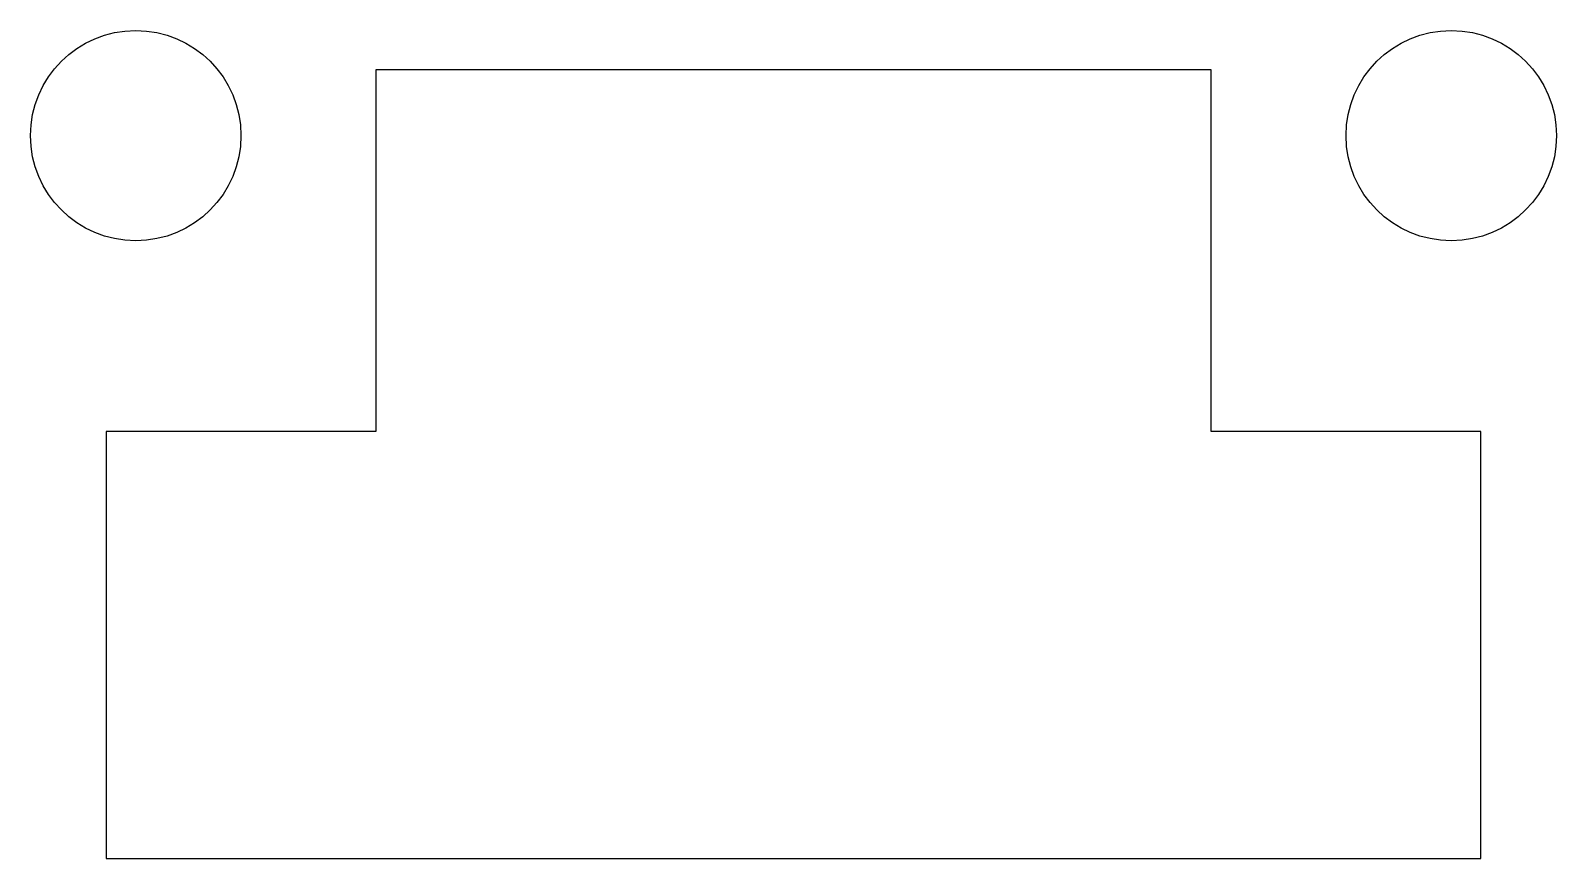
# Model space of a CAD drawing. Header units: millimetres. Extents: x -11.6 to 11.6, y -6 to 6.6.
import ezdxf

# ---------------------------------------------------------------- set-up
doc = ezdxf.new("R2010")
doc.units = ezdxf.units.MM
doc.layers.get('0').update_dxf_attribs({"lineweight": 25, "true_color": 0xffffff})

msp = doc.modelspace()

# ---------------------------------------------------------------- linework, layer by layer
for p, q in [((6.35, 6), (-6.35, 6)), ((6.35, 6), (-6.35, 6)), ((-6.35, 6), (-6.35, 0.5)), ((6.35, 0.5), (6.35, 6)), ((-10.45, 0.5), (-10.45, -6)), ((-6.35, 0.5), (-10.45, 0.5)), ((-10.45, 0.5), (-10.45, -6)), ((10.45, 0.5), (6.35, 0.5)), ((10.45, -6), (10.45, 0.5)), ((10.45, -6), (10.45, 0.5)), ((-10.45, -6), (10.45, -6)), ((-10.45, -6), (10.45, -6)), ((-6.35, -6), (6.35, -6))]:
    msp.add_line(p, q)
for centre in [(-10, 5), (10, 5)]:
    msp.add_circle(centre, 1.6)

doc.saveas('drawing.dxf')
